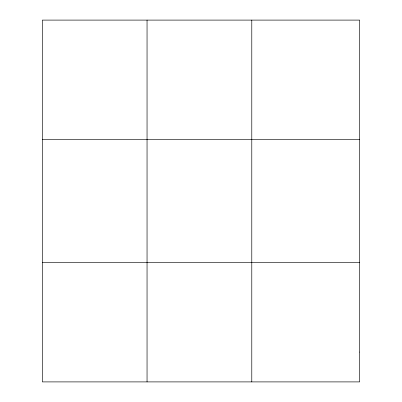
<?xml version="1.0" encoding="UTF-8"?>
<svg xmlns="http://www.w3.org/2000/svg" width="402" height="402" viewBox="0 0 402 402"><rect width="100%" height="100%" fill="white"/><g stroke="black" fill="none" stroke-linecap="round" stroke-linejoin="round"><path stroke-width="0.6" d="M147.047 381.9L147.047 20.1M251.783 381.9L251.783 20.1M42.31 139.494L359.689 139.494M42.31 262.506L359.689 262.506M359.689 352.051L359.689 381.9L42.31 381.9L42.31 20.1L359.689 20.1L359.689 352.051"/></g></svg>
